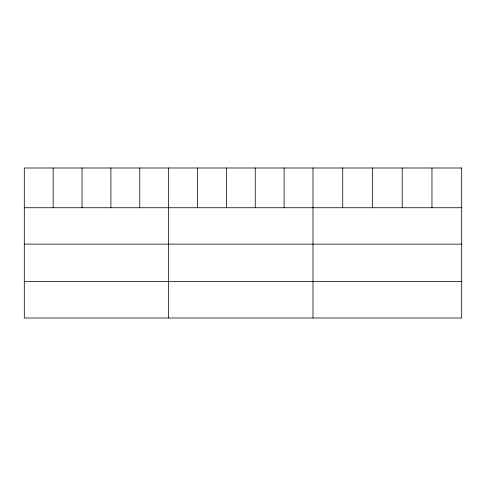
<?xml version="1.0" encoding="UTF-8"?>
<svg xmlns="http://www.w3.org/2000/svg" width="486" height="486" viewBox="0 0 486 486"><rect width="100%" height="100%" fill="white"/><g stroke="black" fill="none" stroke-linecap="round" stroke-linejoin="round"><path stroke-width="0.73" d="M24.3 207.735L461.7 207.735M24.3 244.124L461.7 244.124M24.3 281.613L461.7 281.613M431.957 167.998L431.957 207.735M402.214 167.998L402.214 207.735M372.47 167.998L372.47 207.735M342.727 167.998L342.727 207.735M312.984 167.998L312.984 318.002M284.116 167.998L284.116 207.735M255.247 167.998L255.247 207.735M226.379 167.998L226.379 207.735M197.51 167.998L197.51 207.735M168.642 167.998L168.642 318.002M139.774 167.998L139.774 207.735M110.905 167.998L110.905 207.735M82.037 167.998L82.037 207.735M53.168 167.998L53.168 207.735M461.7 167.998L24.3 167.998L24.3 318.002L461.7 318.002L461.7 167.998"/></g></svg>
